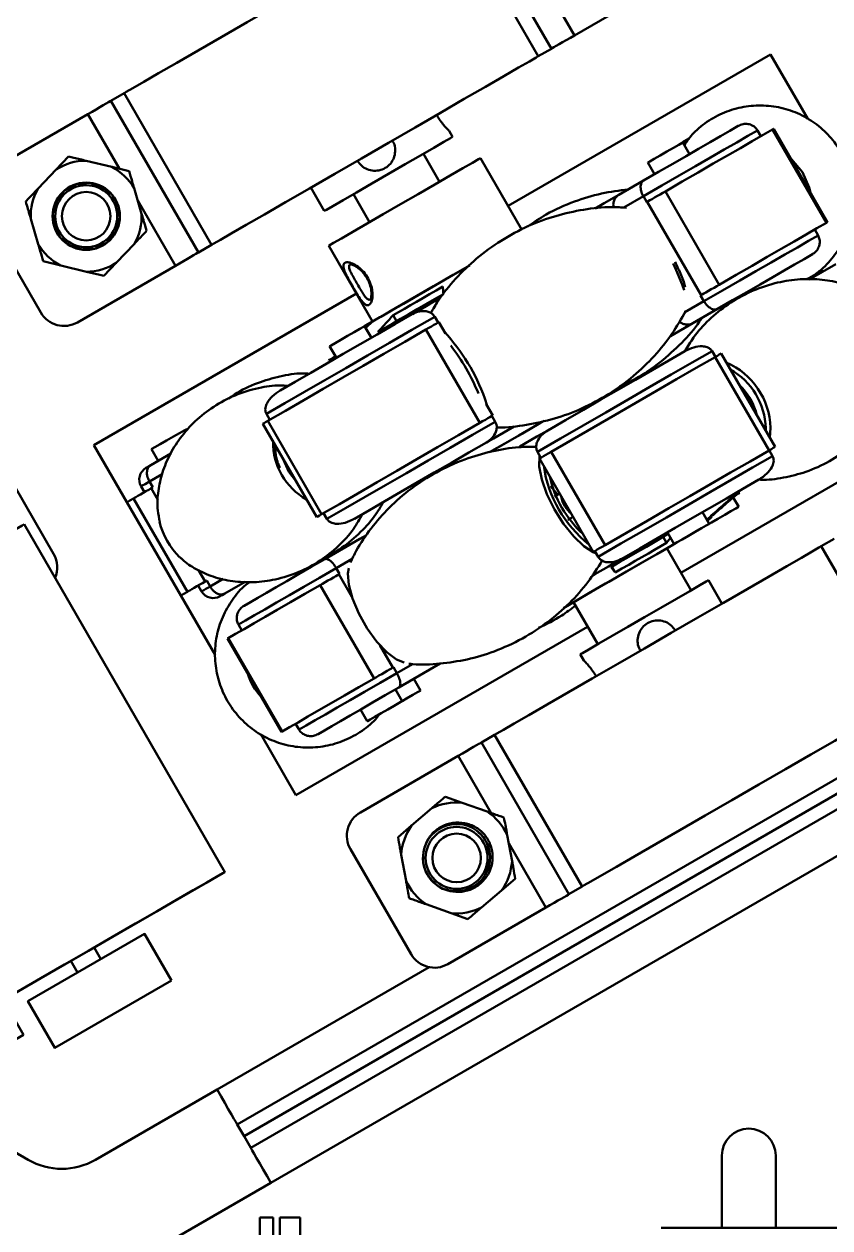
# Model space of a CAD drawing. Header units: millimetres. Extents: x 263 to 2983, y 441 to 2500.
# Drawn here: x 701.4 to 761.2, y 1557.5 to 1646.9 of the extents above; entities that cross this region are included whole.
import ezdxf

# ---------------------------------------------------------------- set-up
doc = ezdxf.new("R2010")
doc.units = ezdxf.units.MM
doc.header["$LTSCALE"] = 0.5
doc.layers.add('BOL', color=7, linetype='Continuous', lineweight=50)

# ---------------------------------------------------------------- blocks, each defined once
blk = doc.blocks.new('*U46')
at = {"layer": 'BOL'}
for p, q in [((-11.999, 6.192), (9.132, -6.008)), ((-1.803, 1.453), (-2.294, 0.589)), ((-0.071, 0.453), (-0.573, -0.405)), ((4.437, -3.297), (5.937, -0.699)), ((5.937, -0.699), (11.999, -4.199)), ((9.767, -4.065), (9.517, -4.498)), ((11.499, -5.065), (9.767, -4.065)), ((11.999, -4.199), (11.499, -5.065)), ((9.517, -4.498), (11.249, -5.498)), ((10.499, -6.797), (9.132, -6.008)), ((11.249, -5.498), (10.499, -6.797))]:
    blk.add_line(p, q, dxfattribs=at)
blk.add_lwpolyline([(-3.047, 6.797), (5.613, 1.797), (3.613, -1.667), (-5.047, 3.333)], close=True, dxfattribs=at)
blk = doc.blocks.new('*U47')
at = {"layer": 'BOL', "color": 0, "linetype": 'ByBlock', "lineweight": -2, "transparency": 16777216, "rotation": 239.9999999999999}
blk.add_blockref('*U46', (599.892, 1758.508), dxfattribs=at)
blk = doc.blocks.new('*U52')
at = {"layer": 'BOL'}
for p, q in [((-11.999, 6.192), (9.132, -6.008)), ((-1.803, 1.453), (-2.294, 0.589)), ((-0.071, 0.453), (-0.573, -0.405)), ((4.437, -3.297), (5.937, -0.699)), ((5.937, -0.699), (11.999, -4.199)), ((9.767, -4.065), (9.517, -4.498)), ((11.499, -5.065), (9.767, -4.065)), ((11.999, -4.199), (11.499, -5.065)), ((9.517, -4.498), (11.249, -5.498)), ((10.499, -6.797), (9.132, -6.008)), ((11.249, -5.498), (10.499, -6.797))]:
    blk.add_line(p, q, dxfattribs=at)
blk.add_lwpolyline([(-3.047, 6.797), (5.613, 1.797), (3.613, -1.667), (-5.047, 3.333)], close=True, dxfattribs=at)
blk = doc.blocks.new('*U53')
at = {"layer": 'BOL', "color": 0, "linetype": 'ByBlock', "lineweight": -2, "transparency": 16777216, "rotation": 120}
blk.add_blockref('*U52', (511.217, 1909.54), dxfattribs=at)

msp = doc.modelspace()

# ---------------------------------------------------------------- linework, layer by layer
at = {"layer": 'BOL'}
for p, q in [((733.028, 1655.745), (739.528, 1644.487)), ((734.002, 1656.307), (740.502, 1645.049)), ((739.876, 1650.097), (742.218, 1646.04)), ((742.218, 1646.04), (749.487, 1650.237)), ((739.528, 1644.487), (740.502, 1645.049)), ((756.769, 1644.626), (737.283, 1633.376)), ((759.533, 1639.838), (756.769, 1644.626)), ((708.779, 1641.745), (707.806, 1641.183)), ((708.779, 1641.745), (715.279, 1630.487)), ((707.806, 1641.183), (714.306, 1629.925)), ((698.82, 1635.995), (706.09, 1640.192)), ((706.09, 1640.192), (708.432, 1636.135)), ((733.167, 1638.505), (732.908, 1638.953)), ((755.8, 1638.986), (756.05, 1638.553)), ((760.926, 1632.13), (756.926, 1639.059)), ((761.005, 1632.176), (757.005, 1639.104)), ((750.761, 1637.231), (750.261, 1638.097)), ((750.271, 1638.103), (750.735, 1638.371)), ((703.748, 1636.086), (704.664, 1637.047)), ((732.202, 1635.176), (731.002, 1637.255)), ((702.394, 1634.664), (703.748, 1636.086)), ((705.954, 1636.735), (707.863, 1636.273)), ((707.863, 1636.273), (709.153, 1635.96)), ((738.3, 1631.613), (735.233, 1636.926)), ((747.663, 1636.597), (748.163, 1635.731)), ((745.501, 1634.194), (747.343, 1635.258)), ((709.527, 1634.687), (710.082, 1632.803)), ((722.641, 1634.737), (723.641, 1633.005)), ((748.963, 1634.461), (752.963, 1627.533)), ((709.797, 1633.771), (712.59, 1628.934)), ((725.806, 1634.255), (727.006, 1632.176)), ((747.329, 1634.095), (745.874, 1633.255)), ((747.329, 1634.095), (747.579, 1633.662)), ((747.579, 1633.662), (747.614, 1633.682)), ((751.614, 1626.754), (747.614, 1633.682)), ((703.548, 1607.548), (689.048, 1632.662)), ((698.088, 1633.263), (702.588, 1625.469)), ((702.407, 1630.545), (701.853, 1632.429)), ((760.3, 1631.192), (760.05, 1631.625)), ((709.541, 1630.568), (708.186, 1629.146)), ((715.279, 1630.487), (714.306, 1629.925)), ((723.975, 1630.426), (727.225, 1624.797)), ((704.072, 1628.959), (702.782, 1629.272)), ((705.981, 1628.497), (704.072, 1628.959)), ((708.186, 1629.146), (707.271, 1628.185)), ((759.629, 1627.918), (761.617, 1629.065)), ((705.32, 1624.737), (712.59, 1628.934)), ((760.681, 1628.525), (760.34, 1628.533)), ((750.213, 1627.557), (750.351, 1627.138)), ((750.445, 1627.359), (750.331, 1627.74)), ((726.025, 1626.876), (706.539, 1615.626)), ((750.416, 1625.485), (751.829, 1626.301)), ((751.579, 1626.734), (751.614, 1626.754)), ((751.829, 1626.301), (751.579, 1626.734)), ((755.125, 1627.049), (755.35, 1627.025)), ((752.843, 1625.731), (751.001, 1624.668)), ((727.226, 1624.798), (726.751, 1624.365)), ((729.009, 1624.83), (728.756, 1625.268)), ((731.839, 1625.152), (732.089, 1624.719)), ((732.635, 1623.92), (732.153, 1624.756)), ((751.001, 1624.668), (749.335, 1623.706)), ((727.137, 1623.592), (726.637, 1624.458)), ((735.186, 1617.269), (731.186, 1624.198)), ((724.039, 1622.958), (724.539, 1622.092)), ((724.219, 1622.064), (724.443, 1622.258)), ((752.429, 1622.606), (752.679, 1622.173)), ((756.663, 1615.235), (752.663, 1622.163)), ((757.104, 1615.49), (753.104, 1622.418)), ((745.666, 1619.856), (745.574, 1620.015)), ((735.56, 1619.097), (735.738, 1618.546)), ((736.153, 1617.827), (735.67, 1618.663)), ((750.118, 1606.145), (771.769, 1618.645)), ((719.342, 1617.937), (719.592, 1617.504)), ((719.44, 1617.416), (723.44, 1610.488)), ((736.339, 1617.358), (736.089, 1617.791)), ((713.391, 1616.81), (713.402, 1616.817)), ((719.079, 1617.208), (723.079, 1610.28)), ((756.423, 1616.875), (756.422, 1616.672)), ((756.769, 1616.908), (756.721, 1616.154)), ((706.539, 1615.626), (708.989, 1611.382)), ((710.756, 1614.134), (712.247, 1614.995)), ((710.804, 1615.317), (711.304, 1614.451)), ((739.471, 1615.124), (739.721, 1614.691)), ((740.483, 1615.131), (744.483, 1608.203)), ((756.929, 1614.811), (756.679, 1615.244)), ((739.612, 1614.629), (743.612, 1607.701)), ((711.598, 1613.466), (710.662, 1612.926)), ((710.662, 1612.926), (710.912, 1612.493)), ((710.038, 1612.565), (710.288, 1612.132)), ((710.797, 1612.426), (710.912, 1612.493)), ((710.797, 1612.426), (711.295, 1611.562)), ((741.112, 1612.031), (740.729, 1611.809)), ((708.989, 1611.382), (712.989, 1604.454)), ((713.478, 1604.736), (709.478, 1611.665)), ((754.409, 1611.047), (754.006, 1611.745)), ((717.183, 1565.19), (795.125, 1610.19)), ((723.842, 1610.142), (723.592, 1610.575)), ((741.729, 1610.077), (742.112, 1610.299)), ((752.22, 1609.783), (751.72, 1610.649)), ((752.094, 1610), (752.358, 1610.24)), ((752.449, 1610.329), (752.401, 1610.413)), ((716.255, 1583.938), (701.355, 1609.746)), ((717.683, 1564.324), (795.625, 1609.324)), ((796.125, 1608.458), (718.183, 1563.458)), ((723.681, 1607.163), (726.285, 1608.666)), ((726.285, 1608.666), (726.781, 1608.953)), ((748.803, 1608.808), (749.056, 1608.37)), ((749.056, 1608.37), (749.357, 1608.741)), ((749.121, 1609.149), (749.622, 1608.283)), ((760.528, 1608.114), (761.502, 1608.676)), ((743.971, 1607.33), (743.721, 1607.763)), ((750.868, 1604.846), (749.068, 1607.964)), ((749.648, 1608.298), (749.622, 1608.283)), ((767.028, 1596.856), (760.528, 1608.114)), ((725.722, 1607.187), (724.531, 1606.499)), ((744.989, 1606.607), (745.242, 1606.169)), ((714.308, 1606.343), (714.797, 1605.498)), ((797.625, 1605.86), (719.683, 1560.86)), ((724.531, 1606.499), (724.781, 1606.066)), ((724.781, 1606.066), (724.732, 1606.037)), ((724.732, 1606.037), (725.691, 1604.375)), ((714.288, 1605.204), (714.538, 1604.771)), ((714.797, 1605.498), (714.912, 1605.564)), ((715.162, 1605.131), (714.912, 1605.564)), ((715.162, 1605.131), (716.134, 1605.693)), ((717.773, 1605.484), (716.256, 1604.608)), ((727.337, 1598.304), (723.337, 1605.232)), ((753.167, 1603.864), (752.167, 1605.596)), ((712.989, 1604.454), (715.534, 1600.047)), ((742.14, 1603.964), (743.94, 1600.846)), ((717.266, 1602.305), (717.516, 1601.871)), ((721.539, 1589.645), (743.19, 1602.145)), ((716.465, 1601.264), (720.465, 1594.336)), ((716.508, 1601.29), (720.508, 1594.362)), ((727.772, 1600.771), (728.732, 1599.109)), ((742.641, 1600.096), (742.899, 1599.648)), ((728.781, 1599.138), (728.732, 1599.109)), ((729.031, 1598.705), (728.781, 1599.138)), ((729.031, 1598.705), (730.182, 1599.369)), ((731.785, 1599.14), (729.181, 1597.636)), ((732.244, 1599.405), (731.785, 1599.14)), ((730.788, 1597.41), (730.288, 1598.276)), ((729.435, 1596.629), (728.935, 1597.495)), ((726.337, 1595.995), (726.837, 1595.129)), ((726.857, 1595.14), (726.837, 1595.129)), ((718.922, 1594.178), (721.539, 1589.645)), ((721.766, 1594.51), (721.516, 1594.943)), ((736.279, 1594.114), (735.306, 1593.552)), ((742.779, 1582.856), (736.279, 1594.114)), ((741.806, 1582.293), (735.306, 1593.552)), ((733.59, 1592.561), (726.32, 1588.364)), ((736.041, 1588.316), (733.59, 1592.561)), ((733.88, 1589.083), (732.63, 1589.527)), ((735.731, 1588.425), (733.88, 1589.083)), ((731.619, 1588.666), (730.125, 1587.391)), ((730.125, 1587.391), (729.115, 1586.53)), ((737.579, 1584.744), (737.223, 1586.676)), ((740.09, 1581.303), (737.333, 1586.076)), ((730.088, 1577.838), (725.588, 1585.632)), ((729.355, 1585.225), (729.712, 1583.293)), ((735.926, 1585.438), (735.867, 1585.643)), ((736.81, 1582.578), (737.82, 1583.439)), ((735.315, 1581.304), (736.81, 1582.578)), ((742.779, 1582.856), (741.806, 1582.293)), ((731.203, 1581.544), (733.054, 1580.887)), ((740.09, 1581.303), (732.82, 1577.106)), ((733.054, 1580.887), (734.305, 1580.442)), ((715.683, 1567.789), (731.425, 1576.877)), ((692.625, 1567.789), (701.654, 1562.576)), ((706.654, 1562.576), (715.683, 1567.789)), ((717.183, 1565.19), (717.683, 1564.324)), ((718.183, 1563.458), (717.683, 1564.324)), ((753.154, 1562.892), (753.154, 1557.522)), ((757.154, 1557.522), (757.154, 1562.892)), ((719.683, 1560.86), (710.654, 1555.647)), ((748.654, 1557.522), (777.654, 1557.522))]:
    msp.add_line(p, q, dxfattribs=at)
at = {"layer": 'BOL', "flags": 128}
for points in [[(708.779, 1641.745), (708.945, 1641.841), (709.436, 1642.125), (710.241, 1642.589), (711.336, 1643.221), (712.692, 1644.004), (714.272, 1644.917), (716.033, 1645.933), (717.927, 1647.027), (719.903, 1648.167), (721.905, 1649.323), (723.88, 1650.464), (725.774, 1651.557), (727.535, 1652.574), (729.115, 1653.486), (730.472, 1654.269), (731.567, 1654.902), (732.371, 1655.366), (732.863, 1655.65), (733.028, 1655.745)], [(742.218, 1646.04), (741.909, 1645.861), (741.61, 1645.689), (741.33, 1645.527), (741.079, 1645.382), (740.864, 1645.258), (740.693, 1645.159), (740.571, 1645.089), (740.502, 1645.049)], [(715.279, 1630.487), (715.445, 1630.582), (715.936, 1630.866), (716.741, 1631.331), (717.836, 1631.963), (719.192, 1632.746), (720.772, 1633.658), (722.533, 1634.675), (724.427, 1635.769), (726.403, 1636.909), (728.405, 1638.065), (730.38, 1639.205), (732.274, 1640.299), (734.035, 1641.316), (735.615, 1642.228), (736.972, 1643.011), (738.067, 1643.643), (738.871, 1644.108), (739.363, 1644.391), (739.528, 1644.487)], [(706.09, 1640.192), (706.399, 1640.371), (706.698, 1640.544), (706.978, 1640.705), (707.229, 1640.85), (707.443, 1640.974), (707.615, 1641.073), (707.737, 1641.143), (707.806, 1641.183)], [(755.8, 1638.986), (755.085, 1638.573), (754.262, 1638.098), (753.336, 1637.563), (752.31, 1636.971), (751.191, 1636.325), (749.983, 1635.628), (748.694, 1634.883), (747.329, 1634.095)], [(747.343, 1635.258), (748.458, 1635.902), (749.514, 1636.511), (750.506, 1637.084), (751.43, 1637.617), (752.282, 1638.11), (753.06, 1638.559), (753.76, 1638.963), (754.38, 1639.32)], [(748.963, 1634.461), (750.216, 1635.185), (751.404, 1635.87), (752.522, 1636.516), (753.567, 1637.119), (754.533, 1637.677), (755.417, 1638.188), (756.216, 1638.649), (756.926, 1639.059)], [(756.926, 1639.059), (756.99, 1639.095), (757.005, 1639.104)], [(733.167, 1638.505), (733.005, 1638.411), (732.529, 1638.136), (731.772, 1637.699), (730.785, 1637.13), (729.637, 1636.467), (728.404, 1635.755)], [(749.073, 1637.411), (749.56, 1637.692), (749.956, 1637.921), (750.2, 1638.062), (750.261, 1638.097)], [(747.663, 1636.597), (747.668, 1636.6), (747.809, 1636.681), (748.125, 1636.864), (748.569, 1637.12), (749.073, 1637.411)], [(724.324, 1630.628), (724.916, 1630.97), (725.761, 1631.458), (726.814, 1632.066), (728.016, 1632.76), (729.305, 1633.504), (730.609, 1634.257), (731.859, 1634.979), (732.988, 1635.63), (733.934, 1636.176), (734.647, 1636.588), (735.088, 1636.842), (735.233, 1636.926)], [(758.281, 1636.895), (758.324, 1636.858), (759.148, 1635.896)], [(728.404, 1635.755), (727.171, 1635.043), (726.022, 1634.38), (725.036, 1633.81), (724.279, 1633.373), (723.803, 1633.099), (723.641, 1633.005)], [(759.148, 1635.896), (759.652, 1634.734), (759.729, 1634.385)], [(707.193, 1634.783), (707.885, 1634.204), (708.333, 1633.391), (708.454, 1632.504), (708.175, 1631.467), (707.479, 1630.639), (706.641, 1630.22), (705.669, 1630.145), (704.763, 1630.437), (704.036, 1631.046), (703.58, 1631.909), (703.488, 1632.843), (703.76, 1633.768), (704.368, 1634.524), (705.228, 1634.993), (706.244, 1635.09), (707.193, 1634.783), (707.193, 1634.783)], [(747.614, 1633.682), (747.692, 1633.727), (747.814, 1633.798), (747.974, 1633.89), (748.162, 1633.999), (748.368, 1634.117), (748.578, 1634.239), (748.78, 1634.356), (748.963, 1634.461)], [(743.752, 1633.185), (744.422, 1633.572), (745.501, 1634.194)], [(752.963, 1627.533), (754.216, 1628.256), (755.404, 1628.942), (756.522, 1629.588), (757.567, 1630.191), (758.533, 1630.749), (759.417, 1631.259), (760.216, 1631.721), (760.926, 1632.13)], [(761.005, 1632.176), (760.99, 1632.167), (760.926, 1632.13)], [(751.829, 1626.301), (753.194, 1627.089), (754.483, 1627.833), (755.691, 1628.53), (756.81, 1629.177), (757.836, 1629.769), (758.762, 1630.304), (759.585, 1630.779), (760.3, 1631.192)], [(712.59, 1628.934), (712.899, 1629.112), (713.198, 1629.285), (713.478, 1629.447), (713.729, 1629.592), (713.943, 1629.716), (714.115, 1629.814), (714.237, 1629.885), (714.306, 1629.925)], [(723.975, 1630.426), (724.016, 1630.45), (724.324, 1630.628)], [(734.42, 1628.951), (733.209, 1628.252), (731.904, 1627.499), (730.65, 1626.775), (729.515, 1626.12), (728.56, 1625.568), (727.836, 1625.15), (727.383, 1624.889), (727.225, 1624.797), (727.225, 1624.797)], [(727.227, 1624.799), (727.35, 1624.87), (727.772, 1625.113), (728.467, 1625.514), (729.399, 1626.052), (730.517, 1626.698), (731.761, 1627.416), (733.064, 1628.168), (734.355, 1628.914), (734.446, 1628.966)], [(749.537, 1629.101), (749.772, 1628.618), (750.213, 1627.557)], [(759.88, 1629.794), (759.26, 1629.437), (758.56, 1629.032), (757.782, 1628.583), (756.93, 1628.091), (756.006, 1627.558), (755.014, 1626.985), (753.958, 1626.375), (752.843, 1625.731)], [(732.434, 1627.391), (731.938, 1627.105), (731.448, 1626.822), (730.965, 1626.543), (730.493, 1626.27), (730.034, 1626.005), (729.59, 1625.749), (729.163, 1625.503), (728.756, 1625.268)], [(752.963, 1627.533), (752.78, 1627.427), (752.578, 1627.31), (752.368, 1627.189), (752.162, 1627.071), (751.974, 1626.962), (751.814, 1626.87), (751.692, 1626.799), (751.614, 1626.754)], [(727.618, 1624.026), (728.157, 1624.338), (728.722, 1624.664), (729.311, 1625.004), (729.919, 1625.355), (730.545, 1625.717), (731.185, 1626.086), (731.835, 1626.461), (732.492, 1626.841)], [(730.114, 1625.311), (730.529, 1625.55), (731.46, 1626.088), (732.186, 1626.507)], [(731.839, 1625.152), (730.153, 1624.179), (728.486, 1623.216), (726.846, 1622.269), (725.242, 1621.343), (723.682, 1620.442), (722.173, 1619.572), (720.724, 1618.735), (719.342, 1617.937)], [(720.374, 1619.687), (721.489, 1620.331), (722.643, 1620.997), (723.833, 1621.685), (725.055, 1622.39), (726.305, 1623.112), (727.578, 1623.847), (728.871, 1624.593), (730.178, 1625.348)], [(726.637, 1624.458), (726.764, 1624.531), (727.22, 1624.795), (727.225, 1624.797)], [(731.186, 1624.198), (731.396, 1624.319), (731.6, 1624.437), (731.785, 1624.543), (731.941, 1624.633), (732.058, 1624.701), (732.13, 1624.743), (732.153, 1624.756)], [(719.44, 1617.416), (720.761, 1618.178), (722.135, 1618.972), (723.558, 1619.793), (725.022, 1620.639), (726.524, 1621.506), (728.056, 1622.39), (729.612, 1623.289), (731.186, 1624.198)], [(724.039, 1622.958), (724.04, 1622.958), (724.152, 1623.023), (724.445, 1623.192), (724.874, 1623.44), (725.374, 1623.729), (725.868, 1624.014), (726.281, 1624.253), (726.551, 1624.409), (726.637, 1624.458)], [(723.977, 1621.924), (723.977, 1621.925), (724.011, 1621.944), (724.091, 1621.991), (724.219, 1622.064)], [(752.429, 1622.606), (750.945, 1621.749), (749.407, 1620.861), (747.821, 1619.945), (746.196, 1619.007), (744.54, 1618.051), (742.861, 1617.082), (741.169, 1616.105), (739.471, 1615.124)], [(740.235, 1616.72), (741.559, 1617.485), (742.877, 1618.245), (744.183, 1619), (745.474, 1619.745), (746.746, 1620.479), (747.994, 1621.2), (749.214, 1621.904), (750.401, 1622.59)], [(752.663, 1622.163), (751.251, 1621.349), (749.796, 1620.508), (748.303, 1619.646), (746.778, 1618.766), (745.227, 1617.871), (743.657, 1616.964), (742.073, 1616.05), (740.483, 1615.131)], [(752.663, 1622.163), (752.832, 1622.261), (752.966, 1622.339), (753.058, 1622.392), (753.101, 1622.417), (753.104, 1622.418)], [(719.079, 1617.208), (719.1, 1617.22), (719.17, 1617.26), (719.285, 1617.327), (719.44, 1617.416)], [(723.842, 1610.142), (725.224, 1610.941), (726.673, 1611.777), (728.182, 1612.648), (729.742, 1613.549), (731.346, 1614.475), (732.986, 1615.422), (734.653, 1616.384), (736.339, 1617.358)], [(736.153, 1617.827), (736.13, 1617.815), (736.058, 1617.773), (735.941, 1617.705), (735.785, 1617.615), (735.6, 1617.508), (735.396, 1617.391), (735.186, 1617.269)], [(735.912, 1615.09), (736.787, 1615.596), (738.083, 1616.344), (739.437, 1617.125), (739.969, 1617.433)], [(739.968, 1617.432), (739.706, 1617.281), (738.349, 1616.498), (737.037, 1615.74), (735.916, 1615.093)], [(710.804, 1615.317), (710.848, 1615.342), (711.072, 1615.471), (711.453, 1615.691), (711.933, 1615.968), (712.438, 1616.26), (712.893, 1616.523), (713.228, 1616.716), (713.391, 1616.81)], [(723.44, 1610.488), (724.761, 1611.25), (726.135, 1612.044), (727.558, 1612.865), (729.023, 1613.711), (730.524, 1614.578), (732.056, 1615.462), (733.612, 1616.361), (735.186, 1617.269)], [(737.743, 1617.014), (736.208, 1616.127), (735.678, 1615.822)], [(738.172, 1615.529), (739.433, 1616.257), (740.239, 1616.722)], [(735.678, 1615.822), (734.371, 1615.067), (733.078, 1614.321), (731.805, 1613.585), (730.555, 1612.864), (729.333, 1612.158), (728.143, 1611.471), (726.989, 1610.805), (725.874, 1610.161)], [(743.822, 1607.588), (743.602, 1607.671), (742.907, 1608.116), (742.157, 1608.836), (741.412, 1609.774), (740.733, 1610.853), (740.175, 1611.985), (739.783, 1613.08), (739.589, 1614.049), (739.608, 1614.812), (739.62, 1614.866)], [(739.612, 1614.629), (739.618, 1614.632), (739.668, 1614.661), (739.765, 1614.717), (739.905, 1614.797), (740.078, 1614.897), (740.274, 1615.011), (740.483, 1615.131)], [(743.971, 1607.33), (745.669, 1608.31), (747.361, 1609.288), (749.04, 1610.257), (750.696, 1611.213), (752.321, 1612.151), (753.907, 1613.067), (755.445, 1613.955), (756.929, 1614.811)], [(756.663, 1615.235), (755.251, 1614.42), (753.796, 1613.58), (752.303, 1612.718), (750.778, 1611.838), (749.227, 1610.942), (747.657, 1610.036), (746.073, 1609.122), (744.483, 1608.203)], [(757.104, 1615.49), (757.101, 1615.488), (757.058, 1615.463), (756.966, 1615.411), (756.832, 1615.333), (756.663, 1615.235)], [(710.404, 1613.931), (710.404, 1613.931), (710.445, 1613.955), (710.563, 1614.023), (710.756, 1614.134)], [(721.57, 1612.893), (720.999, 1613.652), (720.588, 1614.594)], [(721.362, 1613.253), (720.86, 1614.083), (720.796, 1614.234)], [(710.662, 1612.926), (710.335, 1612.737), (710.128, 1612.617), (710.041, 1612.567), (710.038, 1612.565)], [(755.901, 1613.064), (754.714, 1612.378), (753.494, 1611.674), (752.246, 1610.953), (750.974, 1610.219), (749.683, 1609.473), (748.377, 1608.719), (747.059, 1607.959), (745.735, 1607.194)], [(709.478, 1611.665), (709.544, 1611.703), (709.656, 1611.767), (709.808, 1611.855), (709.99, 1611.96), (710.192, 1612.077), (710.402, 1612.198), (710.608, 1612.317), (710.797, 1612.426)], [(740.442, 1612.582), (740.904, 1612.033), (740.968, 1611.947)], [(754.481, 1612.087), (754.467, 1612.079), (754.407, 1612.044), (754.3, 1611.982), (754.147, 1611.894), (753.948, 1611.779)], [(708.989, 1611.382), (708.99, 1611.383), (709.052, 1611.419), (709.215, 1611.513), (709.478, 1611.665)], [(723.44, 1610.488), (723.285, 1610.398), (723.17, 1610.332), (723.1, 1610.291), (723.079, 1610.28)], [(752.047, 1610.097), (752.197, 1610.184), (752.312, 1610.25), (752.393, 1610.297), (752.438, 1610.323), (752.449, 1610.329)], [(754.409, 1611.047), (754.385, 1611.033), (754.193, 1610.923), (753.836, 1610.716), (753.369, 1610.447), (752.862, 1610.154), (752.393, 1609.883), (752.22, 1609.783)], [(701.355, 1609.746), (701.203, 1609.658), (700.751, 1609.397), (700.013, 1608.971), (699.01, 1608.392), (697.77, 1607.676), (696.329, 1606.844), (694.729, 1605.92), (693.015, 1604.931), (691.238, 1603.905), (689.447, 1602.871), (687.695, 1601.86), (686.033, 1600.9), (684.507, 1600.019), (683.161, 1599.242), (682.036, 1598.592), (681.162, 1598.087), (680.565, 1597.743), (680.262, 1597.568), (680.224, 1597.546)], [(752.22, 1609.783), (752.196, 1609.769), (752.004, 1609.659), (751.647, 1609.453), (751.179, 1609.183), (750.673, 1608.89), (750.203, 1608.619), (749.844, 1608.411), (749.648, 1608.298)], [(749.19, 1609.031), (748.806, 1608.81), (748.187, 1608.453), (747.553, 1608.087), (746.907, 1607.714), (746.253, 1607.336), (745.592, 1606.955), (744.93, 1606.572)], [(760.528, 1608.114), (760.363, 1608.018), (759.871, 1607.735), (759.067, 1607.27), (757.972, 1606.638), (756.615, 1605.855), (755.035, 1604.943), (753.274, 1603.926), (751.38, 1602.832), (749.405, 1601.692), (747.403, 1600.536), (745.427, 1599.395), (743.533, 1598.302), (741.772, 1597.285), (740.192, 1596.373), (738.836, 1595.59), (737.741, 1594.958), (736.936, 1594.493), (736.445, 1594.209), (736.279, 1594.114)], [(749.648, 1608.298), (749.572, 1608.254), (748.544, 1607.661), (747.358, 1606.976), (746.077, 1606.237), (744.771, 1605.483), (743.509, 1604.754), (742.361, 1604.091), (741.395, 1603.534)], [(741.435, 1603.557), (742.165, 1603.978), (743.286, 1604.625), (744.531, 1605.344), (745.834, 1606.097), (747.125, 1606.842), (748.334, 1607.54), (749.396, 1608.153), (749.648, 1608.298)], [(744.483, 1608.203), (744.274, 1608.083), (744.078, 1607.969), (743.905, 1607.869), (743.765, 1607.789), (743.668, 1607.733), (743.618, 1607.704), (743.612, 1607.701)], [(745.242, 1606.169), (745.742, 1606.457), (746.24, 1606.745), (746.734, 1607.03), (747.222, 1607.311), (747.7, 1607.587), (748.167, 1607.857), (748.619, 1608.118), (749.056, 1608.37)], [(717.686, 1603.702), (718.157, 1603.974), (718.713, 1604.295), (719.351, 1604.663), (720.069, 1605.078), (720.865, 1605.537), (721.734, 1606.039), (722.674, 1606.581), (723.681, 1607.163)], [(745.735, 1607.194), (745.667, 1607.155), (744.741, 1606.62), (743.731, 1606.037), (743.519, 1605.915)], [(724.531, 1606.499), (723.287, 1605.781), (722.128, 1605.112), (721.061, 1604.495), (720.09, 1603.935), (719.221, 1603.433), (718.458, 1602.993), (717.805, 1602.616), (717.266, 1602.305)], [(723.337, 1605.232), (723.508, 1605.331), (723.703, 1605.444), (723.911, 1605.564), (724.12, 1605.684), (724.318, 1605.798), (724.492, 1605.899), (724.633, 1605.98), (724.732, 1606.037)], [(729.579, 1599.491), (729.013, 1599.701), (728.302, 1600.23), (727.555, 1601.026), (726.838, 1602.02), (726.214, 1603.122), (725.739, 1604.235), (725.456, 1605.26), (725.389, 1606.106), (725.458, 1606.502)], [(714.797, 1605.498), (714.608, 1605.388), (714.402, 1605.27), (714.192, 1605.148), (713.99, 1605.032), (713.808, 1604.927), (713.656, 1604.839), (713.544, 1604.775), (713.478, 1604.736)], [(723.337, 1605.232), (722.202, 1604.577), (721.139, 1603.963), (720.153, 1603.394), (719.248, 1602.872), (718.428, 1602.398), (717.697, 1601.976), (717.056, 1601.606), (716.508, 1601.29)], [(747.404, 1602.846), (748.637, 1603.558), (749.785, 1604.221), (750.772, 1604.79), (751.529, 1605.227), (752.005, 1605.502), (752.167, 1605.596)], [(712.989, 1604.454), (712.99, 1604.454), (713.052, 1604.49), (713.215, 1604.585), (713.478, 1604.736)], [(716.256, 1604.608), (716.063, 1604.496), (715.945, 1604.429), (715.904, 1604.405), (715.904, 1604.405)], [(742.641, 1600.096), (742.803, 1600.19), (743.279, 1600.464), (744.036, 1600.901), (745.022, 1601.471), (746.171, 1602.134), (747.404, 1602.846)], [(716.465, 1601.264), (716.467, 1601.266), (716.508, 1601.29)], [(721.766, 1594.51), (722.305, 1594.822), (722.958, 1595.199), (723.721, 1595.639), (724.59, 1596.141), (725.561, 1596.701), (726.628, 1597.317), (727.787, 1597.986), (729.031, 1598.705)], [(728.732, 1599.109), (728.633, 1599.052), (728.492, 1598.971), (728.318, 1598.87), (728.12, 1598.756), (727.911, 1598.636), (727.703, 1598.515), (727.508, 1598.403), (727.337, 1598.304)], [(727.337, 1598.304), (726.202, 1597.648), (725.139, 1597.035), (724.153, 1596.466), (723.248, 1595.943), (722.428, 1595.47), (721.697, 1595.047), (721.056, 1594.678), (720.508, 1594.362)], [(729.181, 1597.636), (728.174, 1597.055), (727.234, 1596.512), (726.365, 1596.011), (725.569, 1595.551), (724.851, 1595.137), (724.213, 1594.768), (723.657, 1594.447), (723.186, 1594.176)], [(730.788, 1597.41), (730.764, 1597.396), (730.572, 1597.285), (730.215, 1597.079), (729.748, 1596.809), (729.435, 1596.629)], [(767.028, 1596.856), (766.863, 1596.76), (766.371, 1596.476), (765.567, 1596.012), (764.472, 1595.379), (763.115, 1594.597), (761.535, 1593.684), (759.774, 1592.667), (757.88, 1591.574), (755.905, 1590.434), (753.903, 1589.277), (751.927, 1588.137), (750.034, 1587.044), (748.272, 1586.027), (746.692, 1585.115), (745.336, 1584.332), (744.241, 1583.699), (743.436, 1583.235), (742.945, 1582.951), (742.779, 1582.856)], [(729.435, 1596.629), (729.405, 1596.611), (729.202, 1596.494), (728.836, 1596.283), (728.365, 1596.011), (727.858, 1595.718), (727.393, 1595.45), (727.042, 1595.247), (726.857, 1595.14)], [(720.508, 1594.362), (720.467, 1594.338), (720.465, 1594.336)], [(733.59, 1592.561), (733.899, 1592.739), (734.198, 1592.912), (734.478, 1593.074), (734.729, 1593.219), (734.943, 1593.342), (735.115, 1593.441), (735.237, 1593.512), (735.306, 1593.552)], [(695.124, 1571.738), (695.162, 1571.76), (695.465, 1571.935), (696.062, 1572.28), (696.936, 1572.784), (698.061, 1573.434), (699.407, 1574.211), (700.933, 1575.092), (702.595, 1576.052), (704.347, 1577.063), (706.138, 1578.097), (707.915, 1579.123), (709.629, 1580.113), (711.229, 1581.037), (712.67, 1581.868), (713.91, 1582.584), (714.913, 1583.164), (715.651, 1583.59), (716.103, 1583.85), (716.255, 1583.938), (716.255, 1583.938)], [(740.09, 1581.303), (740.399, 1581.481), (740.698, 1581.654), (740.978, 1581.815), (741.229, 1581.96), (741.443, 1582.084), (741.615, 1582.183), (741.737, 1582.253), (741.806, 1582.293)], [(715.683, 1567.789), (715.975, 1567.282), (716.257, 1566.794), (716.516, 1566.345), (716.743, 1565.951), (716.93, 1565.628), (717.068, 1565.388), (717.154, 1565.24), (717.183, 1565.19)], [(719.683, 1560.86), (719.39, 1561.367), (719.109, 1561.855), (718.849, 1562.304), (718.622, 1562.697), (718.435, 1563.021), (718.297, 1563.261), (718.211, 1563.408), (718.183, 1563.458)]]:
    msp.add_lwpolyline(points, dxfattribs=at)
at = {"layer": 'BOL'}
for centre, radius in [((705.967, 1632.616), 2.5), ((705.967, 1632.616), 2.3), ((705.967, 1632.616), 1.8), ((733.467, 1584.985), 2.3), ((733.467, 1584.985), 1.8)]:
    msp.add_circle(centre, radius, dxfattribs=at)
for centre, radius, start, end in [((705.967, 1632.616), 4.119, 90.18721, 122.59771), ((705.967, 1632.616), 4.119, 30.18721, 62.59771), ((705.967, 1632.616), 4.119, 150.18721, 182.59771), ((705.967, 1632.616), 4.119, 330.18721, 2.59771), ((705.967, 1632.616), 4.119, 210.18721, 242.59771), ((705.967, 1632.616), 4.119, 270.18721, 302.59771), ((704.32, 1626.469), 2, 210, 300), ((721.416, 1613.905), 15.067, 20.1555, 42.25692), ((720.802, 1613.583), 15.446, 22.38974, 37.61075), ((751.324, 1616.756), 5.447, 1.60098, 66.59486), ((751.232, 1616.715), 5.193, 1.76275, 60.53687), ((751.35, 1616.787), 4.531, 13.08591, 46.91526), ((751.578, 1616.918), 4.231, 14.21345, 45.7865), ((724.707, 1615.838), 4.871, 179.32563, 240.6746), ((710.904, 1613.065), 1, 120, 210), ((748.995, 1615.427), 9.163, 188.48471, 231.51568), ((748.397, 1615.082), 8.213, 192.52444, 227.47615), ((743.353, 1612.17), 2.143, 189.63491, 230.36452), ((716.565, 1611.137), 5.289, 193.29328, 226.21726), ((701.815, 1606.548), 2, 336.8699, 30), ((441.776, 2077.93), 546.149, 299.96214, 300.03776), ((715.404, 1605.271), 1, 210, 300), ((722.051, 1599.871), 4.256, 196.6525, 223.34748), ((733.467, 1584.985), 4.119, 84.24467, 116.65517), ((727.32, 1586.632), 2, 120, 210), ((733.467, 1584.985), 4.119, 24.24467, 56.65517), ((733.467, 1584.985), 4.119, 144.24467, 176.65517), ((733.466, 1585.012), 2.491, 249.84651, 165.14271), ((733.467, 1584.985), 2.5, 164.54596, 255.07299), ((733.467, 1584.985), 4.119, 324.24467, 356.65517), ((733.467, 1584.985), 4.119, 204.24467, 236.65517), ((733.467, 1584.985), 4.119, 264.24467, 296.65517), ((731.82, 1578.838), 2, 210, 300), ((755.154, 1562.892), 2, 0, 180), ((704.154, 1566.906), 5, 240, 300)]:
    msp.add_arc(centre, radius, start, end, dxfattribs=at)
for points, knots in [([(761.878, 1637.581), (761.759, 1637.759), (761.368, 1638.347), (760.529, 1639.22), (759.302, 1640.06), (757.919, 1640.619), (756.448, 1640.873), (754.956, 1640.809), (753.509, 1640.432), (752.183, 1639.751), (751.102, 1638.909), (750.591, 1638.217), (750.374, 1637.924)], [0, 0, 0, 0, 0.047251, 0.155633, 0.264337, 0.37323, 0.482316, 0.591569, 0.700923, 0.810304, 0.919633, 1, 1, 1, 1]), ([(731.986, 1640.133), (732.073, 1639.992), (732.246, 1639.711), (732.523, 1639.36), (732.755, 1639.101), (732.901, 1638.954), (732.903, 1638.952), (732.904, 1638.951)], [0, 0, 0, 0, 0.209358, 0.418509, 0.632627, 0.850279, 1, 1, 1, 1]), ([(754.38, 1639.32), (754.494, 1639.373), (754.724, 1639.478), (755.107, 1639.478), (755.452, 1639.358), (755.681, 1639.17), (755.771, 1639.03), (755.8, 1638.986)], [0, 0, 0, 0, 0.232846, 0.465958, 0.690695, 0.90164, 1, 1, 1, 1]), ([(726.105, 1636.737), (726.201, 1636.602), (726.394, 1636.332), (726.829, 1636.073), (727.322, 1635.96), (727.832, 1636.019), (728.291, 1636.243), (728.645, 1636.597), (728.868, 1637.047), (728.926, 1637.547), (728.86, 1637.967), (728.725, 1638.168), (728.685, 1638.227)], [0, 0, 0, 0, 0.104637, 0.209173, 0.316187, 0.424964, 0.531115, 0.634496, 0.738965, 0.846778, 0.955269, 1, 1, 1, 1]), ([(704.664, 1637.047), (704.795, 1637.015), (705.219, 1636.913), (705.654, 1636.807), (705.954, 1636.735)], [0, 0, 0, 0, 0.30969, 1, 1, 1, 1]), ([(759.444, 1627.932), (759.671, 1628.056), (760.334, 1628.417), (761.238, 1629.301), (762.104, 1630.51), (762.683, 1631.885), (762.962, 1633.347), (762.919, 1634.832), (762.582, 1636.283), (762.112, 1637.149), (761.878, 1637.581)], [0, 0, 0, 0, 0.069891, 0.203476, 0.336859, 0.469995, 0.602877, 0.735547, 0.868098, 1, 1, 1, 1]), ([(709.153, 1635.96), (709.226, 1635.712), (709.35, 1635.292), (709.476, 1634.862), (709.527, 1634.687)], [0, 0, 0, 0, 0.592735, 1, 1, 1, 1]), ([(747.329, 1634.095), (747.292, 1634.166), (747.218, 1634.307), (747.147, 1634.543), (747.112, 1634.825), (747.169, 1635.098), (747.273, 1635.217), (747.342, 1635.257), (747.343, 1635.258)], [0, 0, 0, 0, 0.107644, 0.214433, 0.38277, 0.663948, 0.997023, 1, 1, 1, 1]), ([(701.478, 1633.703), (701.571, 1633.801), (701.872, 1634.117), (702.181, 1634.44), (702.394, 1634.664)], [0, 0, 0, 0, 0.309702, 1, 1, 1, 1]), ([(707.099, 1634.618), (707.117, 1634.649), (707.148, 1634.704), (707.179, 1634.759), (707.193, 1634.783)], [0, 0, 0, 0, 0.5600743, 1, 1, 1, 1]), ([(746.203, 1634.6), (745.538, 1634.516), (744.185, 1634.346), (742.135, 1633.713), (740.285, 1632.905), (739.202, 1632.163), (738.756, 1631.857)], [0, 0, 0, 0, 0.251445, 0.511258, 0.798741, 1, 1, 1, 1]), ([(701.853, 1632.429), (701.834, 1632.492), (701.708, 1632.922), (701.584, 1633.343), (701.478, 1633.703)], [0, 0, 0, 0, 0.145976, 1, 1, 1, 1]), ([(745.12, 1633.284), (745.11, 1633.354), (745.083, 1633.529), (745.147, 1633.796), (745.287, 1634.036), (745.427, 1634.152), (745.499, 1634.193), (745.501, 1634.194)], [0, 0, 0, 0, 0.180938, 0.453734, 0.744741, 0.993556, 1, 1, 1, 1]), ([(710.082, 1632.803), (710.1, 1632.74), (710.227, 1632.31), (710.351, 1631.889), (710.456, 1631.529)], [0, 0, 0, 0, 0.145982, 1, 1, 1, 1]), ([(746.075, 1633.248), (745.712, 1633.269), (744.654, 1633.33), (742.882, 1633.134), (740.807, 1632.676), (738.738, 1631.91), (736.758, 1630.851), (734.937, 1629.523), (733.385, 1628.012), (732.252, 1626.642), (731.727, 1625.739), (731.549, 1625.433)], [0, 0, 0, 0, 0.063499, 0.184797, 0.307364, 0.430664, 0.564625, 0.693848, 0.818379, 0.938481, 1, 1, 1, 1]), ([(710.456, 1631.529), (710.363, 1631.432), (710.062, 1631.116), (709.754, 1630.792), (709.541, 1630.568)], [0, 0, 0, 0, 0.309676, 1, 1, 1, 1]), ([(760.3, 1631.192), (760.344, 1631.093), (760.433, 1630.896), (760.433, 1630.563), (760.331, 1630.244), (760.14, 1629.972), (759.962, 1629.85), (759.88, 1629.794)], [0, 0, 0, 0, 0.198828, 0.397483, 0.600965, 0.815774, 1, 1, 1, 1]), ([(702.782, 1629.272), (702.708, 1629.521), (702.585, 1629.94), (702.458, 1630.37), (702.407, 1630.545)], [0, 0, 0, 0, 0.592729, 1, 1, 1, 1]), ([(726.974, 1626.038), (726.964, 1626.033), (726.891, 1625.996), (726.736, 1626.014), (726.491, 1626.226), (726.214, 1626.602), (725.912, 1627.094), (725.604, 1627.625), (725.329, 1628.126), (725.123, 1628.566), (725.035, 1628.905), (725.091, 1629.128), (725.292, 1629.219), (725.623, 1629.166), (726.038, 1628.965), (726.473, 1628.612), (726.85, 1628.131), (727.105, 1627.583), (727.228, 1627.034), (727.228, 1626.542), (727.134, 1626.182), (727.024, 1626.083), (726.974, 1626.038)], [0, 0, 0, 0, 0.008752, 0.061375, 0.113781, 0.167275, 0.22076, 0.27221, 0.322429, 0.374316, 0.428961, 0.479602, 0.532514, 0.585104, 0.637964, 0.691733, 0.744436, 0.795016, 0.845661, 0.898881, 0.95417, 1, 1, 1, 1]), ([(725.594, 1629.028), (725.566, 1629.02), (725.482, 1628.993), (725.47, 1628.83), (725.554, 1628.56), (725.74, 1628.201), (725.976, 1627.789), (726.231, 1627.348), (726.473, 1626.934), (726.689, 1626.612), (726.88, 1626.426), (727.002, 1626.405), (727.059, 1626.434), (727.068, 1626.439)], [0, 0, 0, 0, 0.046783, 0.145281, 0.253053, 0.35697, 0.458566, 0.562985, 0.671046, 0.777864, 0.880898, 0.983051, 1, 1, 1, 1]), ([(725.584, 1629.047), (725.572, 1629.042), (725.543, 1629.031), (725.723, 1629.02), (726, 1628.888), (726.354, 1628.627), (726.678, 1628.278), (726.812, 1628.009), (726.86, 1627.912)], [0, 0, 0, 0, 0.12772, 0.291627, 0.460122, 0.662494, 0.878457, 1, 1, 1, 1]), ([(750.331, 1627.74), (750.269, 1627.904), (750.094, 1628.373), (749.845, 1628.885), (749.683, 1629.218)], [0, 0, 0, 0, 0.350096, 1, 1, 1, 1]), ([(707.271, 1628.185), (707.139, 1628.217), (706.715, 1628.319), (706.281, 1628.425), (705.981, 1628.497)], [0, 0, 0, 0, 0.309696, 1, 1, 1, 1]), ([(726.86, 1627.912), (726.899, 1627.844), (727.03, 1627.616), (727.129, 1627.193), (727.157, 1626.772), (727.111, 1626.543), (727.085, 1626.482), (727.078, 1626.466)], [0, 0, 0, 0, 0.118154, 0.394523, 0.682769, 0.920151, 1, 1, 1, 1]), ([(732.492, 1626.841), (732.484, 1626.93), (732.468, 1627.107), (732.446, 1627.297), (732.434, 1627.391)], [0, 0, 0, 0, 0.4999789, 1, 1, 1, 1]), ([(763.337, 1627.158), (763.322, 1627.167), (762.901, 1627.414), (761.916, 1627.693), (760.4, 1627.97), (758.753, 1627.959), (757.009, 1627.668), (755.258, 1627.053), (753.605, 1626.124), (752.195, 1624.965), (751.122, 1623.784), (750.636, 1622.95), (750.439, 1622.612)], [0, 0, 0, 0, 0.003735, 0.103693, 0.209703, 0.320037, 0.433293, 0.56093, 0.685422, 0.805734, 0.921166, 1, 1, 1, 1]), ([(752.843, 1625.731), (752.842, 1625.731), (752.774, 1625.693), (752.617, 1625.66), (752.353, 1625.748), (752.126, 1625.919), (751.957, 1626.099), (751.871, 1626.233), (751.829, 1626.301)], [0, 0, 0, 0, 0.002969, 0.336046, 0.61723, 0.78558, 0.892362, 1, 1, 1, 1]), ([(755.292, 1627.031), (755.186, 1626.981), (755.045, 1626.914), (754.928, 1626.813), (754.899, 1626.788)], [0, 0, 0, 0, 0.752721, 1, 1, 1, 1]), ([(731.839, 1625.152), (731.792, 1625.217), (731.7, 1625.347), (731.472, 1625.494), (731.128, 1625.596), (730.664, 1625.569), (730.34, 1625.441), (730.18, 1625.349), (730.178, 1625.348)], [0, 0, 0, 0, 0.107629, 0.214419, 0.38276, 0.663936, 0.997024, 1, 1, 1, 1]), ([(736.44, 1616.942), (736.48, 1616.94), (737.215, 1616.91), (738.663, 1617.103), (740.738, 1617.548), (742.807, 1618.318), (744.787, 1619.375), (746.606, 1620.705), (748.164, 1622.212), (749.477, 1623.837), (750.15, 1625.013), (750.48, 1625.59)], [0, 0, 0, 0, 0.00706, 0.128652, 0.251514, 0.375113, 0.509396, 0.638931, 0.763762, 0.884152, 1, 1, 1, 1]), ([(728.756, 1625.268), (728.568, 1625.058), (728.193, 1624.639), (727.809, 1624.231), (727.618, 1624.026)], [0, 0, 0, 0, 0.499974, 1, 1, 1, 1]), ([(745.584, 1619.997), (745.891, 1620.13), (746.88, 1620.56), (748.377, 1621.579), (749.997, 1622.989), (751.084, 1624.165), (751.556, 1624.892), (751.656, 1625.046)], [0, 0, 0, 0, 0.124936, 0.403628, 0.67197, 0.930358, 1, 1, 1, 1]), ([(751.001, 1624.668), (750.999, 1624.667), (750.927, 1624.625), (750.757, 1624.563), (750.479, 1624.561), (750.209, 1624.642), (750.065, 1624.758), (750.004, 1624.807)], [0, 0, 0, 0, 0.006336, 0.250299, 0.535682, 0.803186, 1, 1, 1, 1]), ([(750.401, 1622.59), (750.403, 1622.591), (750.617, 1622.714), (751.036, 1622.897), (751.614, 1622.99), (752.023, 1622.925), (752.284, 1622.797), (752.38, 1622.67), (752.429, 1622.606)], [0, 0, 0, 0, 0.002983, 0.336054, 0.617236, 0.785574, 0.892366, 1, 1, 1, 1]), ([(755.911, 1613.069), (755.959, 1613.065), (756.557, 1613.017), (757.745, 1613.187), (759.467, 1613.612), (761.151, 1614.378), (762.693, 1615.423), (763.985, 1616.663), (764.999, 1618.024), (765.733, 1619.435), (766.174, 1620.825), (766.335, 1621.744), (766.344, 1622.186), (766.344, 1622.192)], [0, 0, 0, 0, 0.009606, 0.11984, 0.232312, 0.356287, 0.476777, 0.592843, 0.70385, 0.809141, 0.907804, 0.998623, 1, 1, 1, 1]), ([(722.566, 1620.926), (722.387, 1620.936), (721.653, 1620.975), (720.331, 1620.762), (718.632, 1620.249), (717.345, 1619.667), (716.697, 1619.176), (716.555, 1619.069)], [0, 0, 0, 0, 0.0853479, 0.3510365, 0.6215131, 0.9169842, 1, 1, 1, 1]), ([(720.962, 1620.027), (720.766, 1620.041), (720.036, 1620.095), (718.692, 1619.885), (717.012, 1619.377), (715.418, 1618.526), (714.045, 1617.444), (712.93, 1616.191), (712.096, 1614.838), (711.542, 1613.452), (711.274, 1612.098), (711.224, 1610.928), (711.379, 1610.207), (711.441, 1609.919)], [0, 0, 0, 0, 0.037403, 0.139314, 0.254389, 0.367139, 0.476489, 0.581672, 0.682058, 0.776931, 0.865378, 0.94616, 1, 1, 1, 1]), ([(719.342, 1617.937), (719.31, 1618.011), (719.248, 1618.158), (719.268, 1618.448), (719.417, 1618.835), (719.788, 1619.289), (720.157, 1619.563), (720.372, 1619.686), (720.374, 1619.687)], [0, 0, 0, 0, 0.10763, 0.214434, 0.382778, 0.663943, 0.997019, 1, 1, 1, 1]), ([(735.678, 1615.822), (735.68, 1615.822), (735.84, 1615.914), (736.112, 1616.132), (736.369, 1616.52), (736.451, 1616.869), (736.438, 1617.139), (736.372, 1617.285), (736.339, 1617.358)], [0, 0, 0, 0, 0.002976, 0.336058, 0.617224, 0.785575, 0.892375, 1, 1, 1, 1]), ([(740.235, 1616.72), (740.233, 1616.719), (740.059, 1616.619), (739.759, 1616.386), (739.471, 1615.979), (739.369, 1615.619), (739.373, 1615.343), (739.438, 1615.198), (739.471, 1615.124)], [0, 0, 0, 0, 0.0029769, 0.3360506, 0.6172338, 0.785588, 0.8923929, 1, 1, 1, 1]), ([(720.367, 1613.935), (720.352, 1613.96), (720.152, 1614.31), (720.006, 1614.901), (720.005, 1615.429), (720.005, 1615.605)], [0, 0, 0, 0, 0.050137, 0.684609, 1, 1, 1, 1]), ([(739.443, 1615.498), (738.995, 1615.499), (737.866, 1615.501), (736.05, 1615.191), (733.981, 1614.586), (731.961, 1613.659), (730.082, 1612.441), (728.452, 1611.027), (727.099, 1609.468), (726.141, 1608.086), (725.725, 1607.205), (725.586, 1606.912)], [0, 0, 0, 0, 0.078964, 0.198677, 0.319653, 0.453505, 0.582799, 0.707288, 0.827162, 0.942384, 1, 1, 1, 1]), ([(756.929, 1614.811), (756.96, 1614.737), (757.022, 1614.59), (757.003, 1614.301), (756.855, 1613.914), (756.485, 1613.46), (756.117, 1613.188), (755.903, 1613.065), (755.901, 1613.064)], [0, 0, 0, 0, 0.107645, 0.214418, 0.382765, 0.663938, 0.997029, 1, 1, 1, 1]), ([(710.756, 1614.134), (710.755, 1614.134), (710.67, 1614.085), (710.539, 1613.95), (710.46, 1613.664), (710.485, 1613.377), (710.553, 1613.138), (710.626, 1612.997), (710.662, 1612.926)], [0, 0, 0, 0, 0.0029675, 0.3360352, 0.6172153, 0.7855685, 0.8923522, 1, 1, 1, 1]), ([(723.529, 1607.176), (724.077, 1607.482), (725.156, 1608.083), (726.507, 1609.294), (727.483, 1610.42), (727.898, 1611.18), (728.041, 1611.442)], [0, 0, 0, 0, 0.2960759, 0.581879, 0.8557472, 1, 1, 1, 1]), ([(753.948, 1611.779), (753.629, 1611.501), (752.991, 1610.946), (752.361, 1610.38), (752.047, 1610.097)], [0, 0, 0, 0, 0.499983, 1, 1, 1, 1]), ([(752.428, 1610.367), (752.7, 1610.608), (753.3, 1611.14), (753.907, 1611.662), (754.238, 1611.946)], [0, 0, 0, 0, 0.45496, 1, 1, 1, 1]), ([(712.912, 1607.338), (712.969, 1607.276), (713.329, 1606.887), (714.155, 1606.375), (715.407, 1605.808), (716.856, 1605.482), (718.416, 1605.407), (720.081, 1605.62), (721.76, 1606.153), (723.351, 1607.004), (724.712, 1608.095), (725.78, 1609.271), (726.267, 1610.132), (726.482, 1610.512)], [0, 0, 0, 0, 0.015056, 0.094004, 0.182508, 0.277042, 0.375733, 0.477292, 0.59185, 0.704074, 0.812897, 0.917551, 1, 1, 1, 1]), ([(725.874, 1610.161), (725.872, 1610.16), (725.657, 1610.036), (725.236, 1609.852), (724.657, 1609.758), (724.247, 1609.823), (723.987, 1609.951), (723.89, 1610.078), (723.842, 1610.142)], [0, 0, 0, 0, 0.00297, 0.336049, 0.617223, 0.785578, 0.892376, 1, 1, 1, 1]), ([(726.285, 1608.666), (726.287, 1608.667), (726.353, 1608.705), (726.471, 1608.756), (726.603, 1608.744), (726.655, 1608.739)], [0, 0, 0, 0, 0.0155181, 0.6122902, 1, 1, 1, 1]), ([(723.681, 1607.163), (723.681, 1607.163), (723.727, 1607.19), (723.841, 1607.195), (724.055, 1607.079), (724.252, 1606.891), (724.406, 1606.702), (724.489, 1606.567), (724.531, 1606.499)], [0, 0, 0, 0, 0.002966, 0.336054, 0.617231, 0.785576, 0.892357, 1, 1, 1, 1]), ([(729.915, 1599.399), (730.016, 1599.387), (730.771, 1599.297), (732.237, 1599.379), (734.266, 1599.676), (736.337, 1600.295), (738.356, 1601.218), (740.237, 1602.436), (741.86, 1603.853), (743.227, 1605.389), (743.931, 1606.509), (744.272, 1607.052)], [0, 0, 0, 0, 0.018081, 0.13608, 0.256258, 0.377705, 0.512076, 0.641871, 0.766846, 0.887187, 1, 1, 1, 1]), ([(743.971, 1607.33), (744.018, 1607.265), (744.112, 1607.136), (744.349, 1606.995), (744.711, 1606.903), (745.208, 1606.949), (745.558, 1607.092), (745.733, 1607.193), (745.735, 1607.194)], [0, 0, 0, 0, 0.107626, 0.214413, 0.382762, 0.663931, 0.997014, 1, 1, 1, 1]), ([(744.93, 1606.572), (744.981, 1606.508), (745.081, 1606.379), (745.189, 1606.239), (745.242, 1606.169)], [0, 0, 0, 0, 0.499978, 1, 1, 1, 1]), ([(715.162, 1605.131), (715.205, 1605.064), (715.291, 1604.93), (715.464, 1604.752), (715.701, 1604.587), (715.988, 1604.513), (716.169, 1604.558), (716.255, 1604.608), (716.256, 1604.608)], [0, 0, 0, 0, 0.107634, 0.214421, 0.382771, 0.663948, 0.997028, 1, 1, 1, 1]), ([(718.11, 1605.467), (718.01, 1605.398), (717.505, 1605.044), (716.795, 1604.166), (716.048, 1602.885), (715.608, 1601.458), (715.475, 1599.977), (715.659, 1598.502), (716.152, 1597.099), (716.932, 1595.832), (717.963, 1594.759), (719.2, 1593.928), (720.586, 1593.378), (722.058, 1593.134), (723.549, 1593.209), (724.996, 1593.595), (726.31, 1594.291), (727.242, 1594.994), (727.636, 1595.518), (727.731, 1595.645)], [0, 0, 0, 0, 0.015886, 0.080295, 0.144594, 0.208769, 0.272834, 0.336814, 0.400755, 0.464712, 0.528731, 0.592839, 0.657057, 0.721387, 0.785813, 0.850299, 0.914797, 0.979263, 1, 1, 1, 1]), ([(717.266, 1602.305), (717.222, 1602.403), (717.133, 1602.6), (717.133, 1602.933), (717.235, 1603.252), (717.426, 1603.524), (717.604, 1603.646), (717.686, 1603.702)], [0, 0, 0, 0, 0.1988318, 0.3974889, 0.6009722, 0.8157523, 1, 1, 1, 1]), ([(739.545, 1602.052), (740.135, 1602.336), (741.103, 1602.802), (741.952, 1603.458), (742.283, 1603.715)], [0, 0, 0, 0, 0.6090153, 1, 1, 1, 1]), ([(749.703, 1601.864), (749.606, 1601.999), (749.414, 1602.269), (748.978, 1602.527), (748.486, 1602.641), (747.975, 1602.582), (747.517, 1602.358), (747.163, 1602.003), (746.94, 1601.554), (746.882, 1601.054), (746.948, 1600.634), (747.083, 1600.433), (747.122, 1600.374)], [0, 0, 0, 0, 0.104638, 0.209167, 0.316185, 0.424962, 0.531113, 0.634494, 0.738964, 0.846777, 0.955269, 1, 1, 1, 1]), ([(743.821, 1598.468), (743.735, 1598.609), (743.562, 1598.89), (743.284, 1599.241), (743.053, 1599.5), (742.907, 1599.647), (742.904, 1599.649), (742.903, 1599.65)], [0, 0, 0, 0, 0.209355, 0.418519, 0.632634, 0.850281, 1, 1, 1, 1]), ([(729.031, 1598.705), (729.069, 1598.635), (729.144, 1598.495), (729.231, 1598.267), (729.295, 1598.002), (729.289, 1597.758), (729.227, 1597.664), (729.181, 1597.637), (729.181, 1597.636)], [0, 0, 0, 0, 0.1076386, 0.2144235, 0.382763, 0.6639469, 0.9970335, 1, 1, 1, 1]), ([(732.022, 1599.404), (732.003, 1599.364), (731.95, 1599.251), (731.853, 1599.179), (731.787, 1599.141), (731.785, 1599.14)], [0, 0, 0, 0, 0.350181, 0.983484, 1, 1, 1, 1]), ([(723.186, 1594.176), (723.072, 1594.123), (722.842, 1594.019), (722.459, 1594.018), (722.114, 1594.138), (721.886, 1594.326), (721.795, 1594.466), (721.766, 1594.51)], [0, 0, 0, 0, 0.2328351, 0.4659482, 0.6906773, 0.9016268, 1, 1, 1, 1]), ([(732.63, 1589.527), (732.527, 1589.439), (732.195, 1589.156), (731.854, 1588.866), (731.619, 1588.666)], [0, 0, 0, 0, 0.309714, 1, 1, 1, 1]), ([(736.982, 1587.981), (736.855, 1588.027), (736.443, 1588.173), (736.022, 1588.322), (735.731, 1588.425)], [0, 0, 0, 0, 0.309705, 1, 1, 1, 1]), ([(737.223, 1586.676), (737.211, 1586.74), (737.13, 1587.181), (737.05, 1587.613), (736.982, 1587.981)], [0, 0, 0, 0, 0.145971, 1, 1, 1, 1]), ([(731.058, 1585.651), (731.104, 1585.808), (731.231, 1586.236), (731.655, 1586.846), (732.345, 1587.363), (733.181, 1587.635), (734.069, 1587.613), (734.725, 1587.373), (735.049, 1587.154), (735.131, 1587.098)], [0, 0, 0, 0, 0.096547, 0.261809, 0.426973, 0.597499, 0.769413, 0.941268, 1, 1, 1, 1]), ([(735.131, 1587.098), (735.154, 1587.079), (735.268, 1586.988), (735.589, 1586.677), (735.973, 1586.104), (736.086, 1585.559), (736.137, 1585.311)], [0, 0, 0, 0, 0.041741, 0.209049, 0.639785, 1, 1, 1, 1]), ([(729.115, 1586.53), (729.162, 1586.275), (729.241, 1585.845), (729.322, 1585.404), (729.355, 1585.225)], [0, 0, 0, 0, 0.592743, 1, 1, 1, 1]), ([(735.041, 1586.892), (735.069, 1586.876), (735.372, 1586.702), (735.754, 1586.112), (735.874, 1585.508), (735.933, 1585.214)], [0, 0, 0, 0, 0.0497089, 0.5360394, 1, 1, 1, 1]), ([(736.137, 1585.311), (736.142, 1585.147), (736.157, 1584.686), (735.944, 1583.942), (735.433, 1583.198), (734.706, 1582.669), (733.855, 1582.425), (733.209, 1582.46), (732.88, 1582.553), (732.823, 1582.569)], [0, 0, 0, 0, 0.097302, 0.273062, 0.448798, 0.624633, 0.796267, 0.965289, 1, 1, 1, 1]), ([(731.792, 1583.143), (731.594, 1583.37), (731.192, 1583.831), (730.948, 1584.567), (731.005, 1584.996), (731.021, 1585.117)], [0, 0, 0, 0, 0.410926, 0.833906, 1, 1, 1, 1]), ([(737.82, 1583.439), (737.773, 1583.694), (737.693, 1584.125), (737.612, 1584.565), (737.579, 1584.744)], [0, 0, 0, 0, 0.592743, 1, 1, 1, 1]), ([(729.712, 1583.293), (729.724, 1583.229), (729.805, 1582.788), (729.884, 1582.357), (729.952, 1581.988)], [0, 0, 0, 0, 0.1460095, 1, 1, 1, 1]), ([(731.92, 1583.283), (731.896, 1583.257), (731.853, 1583.21), (731.811, 1583.164), (731.792, 1583.143)], [0, 0, 0, 0, 0.560122, 1, 1, 1, 1]), ([(732.704, 1582.626), (732.686, 1582.629), (732.337, 1582.67), (732.057, 1582.913), (731.792, 1583.143)], [0, 0, 0, 0, 0.053022, 1, 1, 1, 1]), ([(729.952, 1581.988), (730.08, 1581.943), (730.491, 1581.797), (730.912, 1581.647), (731.203, 1581.544)], [0, 0, 0, 0, 0.309685, 1, 1, 1, 1]), ([(734.305, 1580.442), (734.408, 1580.53), (734.74, 1580.813), (735.08, 1581.103), (735.315, 1581.304)], [0, 0, 0, 0, 0.309695, 1, 1, 1, 1])]:
    msp.add_open_spline(points, degree=3, knots=knots, dxfattribs=at)

# ---------------------------------------------------------------- block references
for name, p in [('*U47', (105, -181.865)), ('*U53', (210, -363.731))]:
    msp.add_blockref(name, p, dxfattribs=at)

doc.saveas('drawing.dxf')
